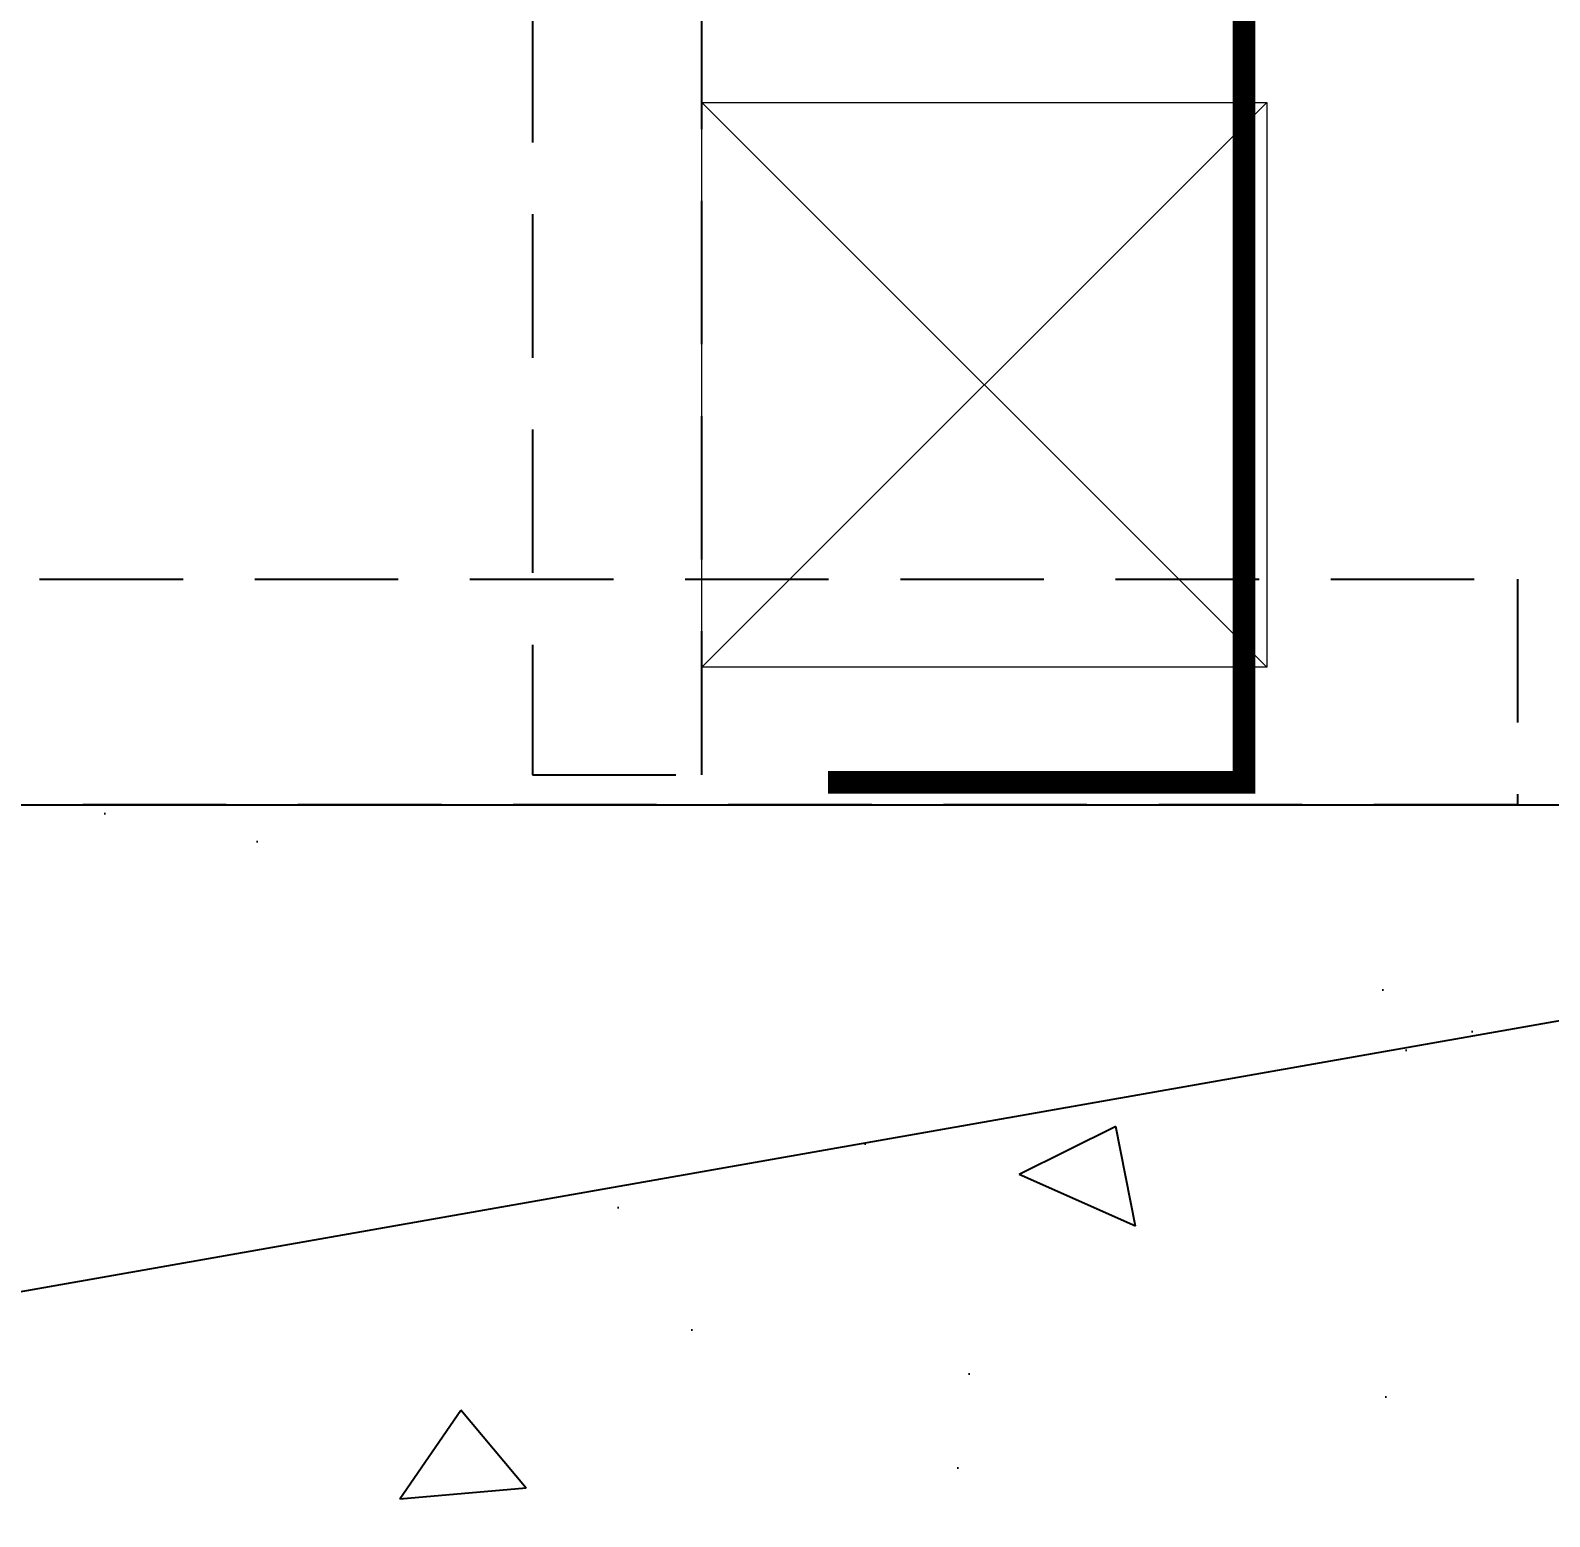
# Model space of a CAD drawing. Header units: millimetres. Extents: x -1562 to 49121, y -21091 to 0.
# Drawn here: x 47677.5 to 47812, y -6574.4 to -6442.9 of the extents above; entities that cross this region are included whole.
import ezdxf
from ezdxf import colors
from ezdxf.entities.mleader import LeaderData, LeaderLine
from ezdxf.math import Vec2, Vec3

# ---------------------------------------------------------------- set-up
doc = ezdxf.new("R2010")
doc.units = ezdxf.units.MM
doc.header["$MEASUREMENT"] = 0
for name, pattern in [('CACHE', [0.375, 0.25, -0.125]), ('DASHED', [19.05, 12.7, -6.35]), ('DASHED2', [0.375, 0.25, -0.125])]:
    doc.linetypes.add(name, pattern=pattern)
for name, color, linetype in [('-TSD Section Insulation', 11, 'Continuous'), ('LLS_Dimensions', 6, 'Continuous'), ('LLS_Ins Foundation', 7, 'Continuous'), ('SA AIR TIGHT MEMBRANE', 95, 'CACHE')]:
    doc.layers.add(name, color=color, linetype=linetype)
doc.layers.add('Kit', color=40, linetype='Continuous', lineweight=15)
doc.layers.add('LLS_Text', color=6, linetype='Continuous', lineweight=15)
doc.layers.add('LLS PB 15 (by others)', color=11, linetype='DASHED', transparency=0.4)
doc.styles.add('Century Gothic', font='GOTHIC.TTF')

# ---------------------------------------------------------------- blocks, each defined once
blk = doc.blocks.new('50 x 50 batten')
at = {"layer": 'Kit', "color": 251, "lineweight": 5}
for p, q in [((0, 0), (50, -50)), ((50, 0), (0, -50))]:
    blk.add_line(p, q, dxfattribs=at)
at = {"layer": 'Kit', "lineweight": 5}
blk.add_lwpolyline([(0, -50), (50, -50), (50, 0), (0, 0)], close=True, dxfattribs=at)
blk = doc.blocks.new('_Dot')
at = {"color": 0, "linetype": 'ByBlock', "lineweight": -2}
blk.add_line((-0.5, 0), (-1, 0), dxfattribs=at)
at = {"color": 0, "linetype": 'ByBlock', "const_width": 0.5}
blk.add_lwpolyline([(-0.25, 0, 1), (0.25, 0, 1)], format="xyb", close=True, dxfattribs=at)

msp = doc.modelspace()

# ---------------------------------------------------------------- hatches: boundary and pattern name
at = {"layer": '-TSD Section Insulation', "transparency": 33554564}
h = msp.add_hatch(dxfattribs=at)
h.set_pattern_fill('AR-CONC', color=11, scale=15, angle=135)
h.set_pattern_definition([(185, (-93196.61, 4810.6), (-69.42106, 82.7328), [11.25, -123.75]), (130, (-93196.61, 4810.6), (-65.06522, -94.498825), [9, -99]), (235.451444, (-93202.39, 4817.49), (-134.48628, -11.766025), [9.56103, -105.17132]), (181.1842, (-93217.82, 4789.39), (-95.64207, 130.75401), [16.875, -185.625]), (231.63564, (-93225.79, 4800.28), (-202.45675, -4.18501), [14.34155, -157.75706]), (126.18416, (-93217.82, 4789.39), (-202.45675, -4.18501), [13.5, -148.5]), (156, (-93223.12, 4805.3), (-20.60737, 106.015736), [11.25, -123.75]), (101, (-93223.12, 4805.3), (-102.721265, -51.10629), [9, -99]), (206.451445, (-93224.84, 4814.13), (-123.328636, 54.90945), [9.56103, -105.17132]), (172.5, (-93196.607, 4810.6), (-36.598473, -34.018978), [0, -97.8, 0, -100.5, 0, -99.375]), (142.5, (-93196.607, 4810.6), (-69.736417, -13.930941), [0, -57.3, 0, -95.55, 0, -37.875]), (102.5, (-93172.954, 4786.947), (-54.228114, 59.012725), [0, -37.5, 0, -117, 0, -155.25]), (92.5, (-93162.35, 4776.34), (-72.47397, 51.238497), [0, -48.75, 0, -77.7, 0, -110.25])])
h.paths.add_polyline_path([(47221.12, -6657.21), (47221.12, -6637.45), (47186.72, -6627.85), (47245.52, -6627.85), (47221.12, -6618.59), (47221.12, -6511.41), (47809.14, -6511.42), (47816.44, -6560.57), (48007.24, -6560.57), (47975.35, -6759.6), (47392.05, -6762.27), (47392.05, -6661.4)])

# ---------------------------------------------------------------- linework, layer by layer
at = {"layer": 'LLS PB 15 (by others)'}
for points, elevation in [([(47721.96, -5830.48), (47721.96, -6508.74), (47736.96, -6508.74), (47736.96, -5830.48)], 0), ([(47221.12, -6491.42), (47809.14, -6491.42), (47809.14, -6511.42), (47221.12, -6511.42)], -2.03)]:
    msp.add_lwpolyline(points, dxfattribs=dict(at, elevation=elevation))
at = {"layer": 'LLS_Ins Foundation', "elevation": 0}
msp.add_lwpolyline([(47221.12, -6511.42), (47816.44, -6511.42), (47816.44, -6560.57), (48007.24, -6560.57)], dxfattribs=at)
at = {"layer": 'SA AIR TIGHT MEMBRANE', "linetype": 'DASHED2', "ltscale": 80, "transparency": 33554687, "const_width": 2, "elevation": 0}
msp.add_lwpolyline([(47784.96, -5830.48), (47784.95, -6509.42), (47748.12, -6509.42)], dxfattribs=at)

# ---------------------------------------------------------------- block references
at = {"layer": 'LLS_Dimensions', "xscale": -1}
msp.add_blockref('50 x 50 batten', (47786.96, -6449.23, 0), dxfattribs=at)

# ---------------------------------------------------------------- leaders
at = {"layer": 'LLS_Text'}
ml = msp.add_multileader_mtext('Standard', dxfattribs=at)
ml.set_content('Vapour barrier: Intello airtightness membrane layer. As part of airtightness package only.', color=256, style='Century Gothic')
ml.set_leader_properties(color=11)
ml.set_arrow_properties(name='DOT')
ml.build(insert=Vec2(0, 0))
ml.multileader.update_dxf_attribs({"dogleg_length": 50, "arrow_head_size": 10})
ctx = ml.context
ctx.base_point, ctx.char_height, ctx.arrow_head_size, ctx.landing_gap_size, ctx.plane_origin = Vec3(46436.48, -6469.5, 0), 25, 10, 20, Vec3(47145.3, -6449.18, 0)
ctx.text_align_type = 2
notes = []
notes.append((ctx, [(0, (1, 1, 0), (47163.57, -6469.5, 0), (-1, 0), 31.16, [(0, [(47787.47, -6395.53, 0)], 0, [])])]))
ctx.mtext.insert, ctx.mtext.width, ctx.mtext.defined_height, ctx.mtext.alignment, ctx.mtext.flow_direction = Vec3(47112.41, -6453.38, 0), 711.7301, 96.14, 3, 5
ml = msp.add_multileader_mtext('Standard', dxfattribs=at)
ml.set_content('Airtightness taping to window/door at this point to be agreed. Polished conc. floor will restrict sealing back to the floor slab.  Details to be agreed with window installer & architect ,  coordinated with LLS.', color=256, style='Century Gothic')
ml.set_leader_properties(color=11)
ml.set_arrow_properties(name='DOT')
ml.build(insert=Vec2(0, 0))
ml.multileader.update_dxf_attribs({"dogleg_length": 31.16, "arrow_head_size": 10})
ctx = ml.context
ctx.base_point, ctx.char_height, ctx.arrow_head_size, ctx.landing_gap_size, ctx.plane_origin = Vec3(46437.47, -6648.5, 0), 25, 10, 20, Vec3(46342.13, -7095.34, 0)
ctx.text_align_type = 2
notes.append((ctx, [(0, (1, 1, 0), (47143.55, -6648.5, 0), (-1, 0), 31.16, [(0, [(47865.19, -6521.29, 0)], 0, [])])]))
ctx.mtext.insert, ctx.mtext.width, ctx.mtext.defined_height, ctx.mtext.alignment, ctx.mtext.flow_direction = Vec3(47092.4, -6635.69, 0), 636.2199, 450.05, 3, 5
for ctx, leaders in notes:
    for number, flags, end, landing, length, lines in leaders:
        leader = LeaderData()
        leader.index, (leader.has_last_leader_line, leader.has_dogleg_vector, leader.attachment_direction) = number, flags
        leader.last_leader_point, leader.dogleg_vector, leader.dogleg_length = Vec3(end), Vec3(landing), length
        for number, points, colour, breaks in lines:
            line = LeaderLine()
            line.index, line.vertices, line.color, line.breaks = number, Vec3.list(points), colors.encode_raw_color(colour), breaks
            leader.lines.append(line)
        ctx.leaders.append(leader)

doc.saveas('drawing.dxf')
